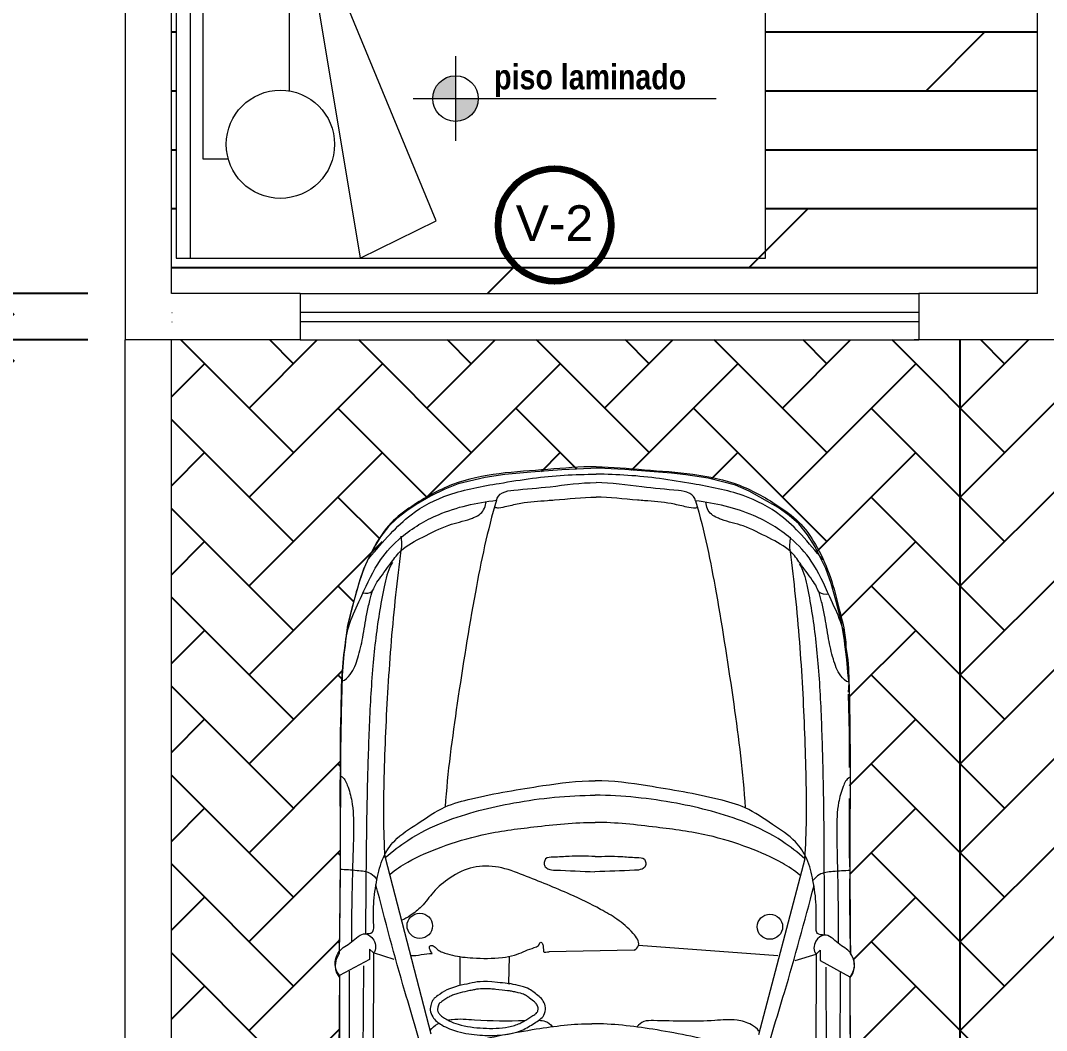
# Model space of a CAD drawing. Header units: millimetres. Extents: x 2204.1 to 2242.3, y 1175.1 to 1221.8.
# Drawn here: x 2210.507 to 2213.824, y 1192.257 to 1195.521 of the extents above; entities that cross this region are included whole.
import ezdxf
from ezdxf.enums import TextEntityAlignment as Align

# ---------------------------------------------------------------- set-up
doc = ezdxf.new("R2010")
doc.units = ezdxf.units.MM
doc.linetypes.add('HIDDEN2', pattern=[0.1875, 0.125, -0.0625])
for name, color, linetype, lineweight in [('01', 1, 'Continuous', 5), ('mobiliario', 2, 'Continuous', 18), ('MURO ALTO', 6, 'Continuous', 18), ('MURO BAJO', 3, 'Continuous', 18), ('TEXTO', 4, 'Continuous', 5), ('VIDRIOS', 124, 'Continuous', 18)]:
    doc.layers.add(name, color=color, linetype=linetype, lineweight=lineweight)
doc.layers.add('muros', color=1, linetype='Continuous')
doc.layers.add('Textura LINEAS', color=253, linetype='HIDDEN2')
doc.styles.add('ROMAND', font='arial.ttf')
doc.styles.get("Standard").update_dxf_attribs({"font": 'arial.ttf'})
doc.styles.add('technicbold', font='techb___.ttf', dxfattribs={"height": 0.17})
doc.dimstyles.new('ARVIM', dxfattribs={"dimscale": 0.12, "dimtxt": 1, "dimasz": 1.25, "dimexe": 0.8, "dimexo": 1, "dimtad": 2, "dimtih": 1, "dimtoh": 1, "dimzin": 4, "dimdsep": 46, "dimtxsty": 'ROMAND', "dimblk": 'ARCHTICK', "dimcen": 0, "dimdle": 1, "dimclrd": 1, "dimclre": 1, "dimclrt": 251, "dimadec": 0, "dimazin": 0, "dimtfac": 1, "dimtix": 1, "dimtmove": 0, "dimatfit": 3, "dimldrblk": 'ARCHTICK', "dimfxl": 1, "dimarcsym": 0})

# ---------------------------------------------------------------- blocks, each defined once
blk = doc.blocks.new('audi a4 p')
at = {"color": 0}
for p, q in [((-0.8495, 0.8592), (1.2533, 0.8665)), ((-0.9039, 0.7586), (-0.8495, 0.8592)), ((-0.864, 0.8261), (0.4209, 0.8224)), ((-0.8821, 0.7783), (0.1313, 0.7819)), ((-0.9255, 0.7452), (-0.9387, 0.7586)), ((-0.9387, 0.7586), (-0.9039, 0.7586)), ((-0.9255, 0.7452), (-0.0605, 0.7452)), ((-0.9039, 0.6747), (-0.9255, 0.7452)), ((-1.2465, 0.7063), (-0.654, 0.5515)), ((-0.9198, 0.6157), (-0.9534, 0.1468)), ((-0.9377, 0.1331), (-0.931, -0.1537)), ((-0.8237, -0.2885), (-0.9145, -0.2865)), ((-0.8177, -0.4527), (-0.9145, -0.4527)), ((-1.2465, -0.7063), (-0.654, -0.5515)), ((-0.9039, -0.6747), (-0.9255, -0.7452)), ((-0.9255, -0.7452), (-0.9387, -0.7586)), ((-0.9387, -0.7586), (-0.9039, -0.7586)), ((-0.9255, -0.7452), (-0.0605, -0.7452)), ((-0.9039, -0.7586), (-0.8495, -0.8592)), ((-0.8821, -0.7783), (0.1313, -0.7819)), ((-0.864, -0.8261), (0.4209, -0.8224)), ((-0.8495, -0.8592), (1.2533, -0.8665))]:
    blk.add_line(p, q, dxfattribs=at)
for centre in [(-1.0174, 0.5892), (-1.0174, -0.5892)]:
    blk.add_ellipse(centre, major_axis=(0, 0.0429), ratio=0.983266, start_param=4.712389, end_param=10.995574, dxfattribs=at)
for points, knots in [([(-0.8495, 0.8592), (-0.8561, 0.8642), (-0.8806, 0.8796), (-0.9352, 0.8679), (-0.9583, 0.8181), (-1.0022, 0.779), (-0.9697, 0.7369), (-0.936, 0.7349), (-0.9255, 0.7452)], [0, 0, 0, 0, 0.024864, 0.0846267, 0.1362471, 0.1900683, 0.2245199, 0.2681841, 0.2681841, 0.2681841, 0.2681841]), ([(-2.5638, 0), (-2.5638, 0.0544), (-2.5483, 0.2153), (-2.5383, 0.4364), (-2.4431, 0.603), (-2.3747, 0.6956), (-2.2904, 0.7497), (-2.1939, 0.7929), (-2.0808, 0.8214), (-2.0025, 0.8415), (-1.9593, 0.8424)], [0, 0, 0, 0, 0.16039, 0.479033, 0.632967, 0.722015, 0.817474, 0.927562, 1.03733, 1.167094, 1.167094, 1.167094, 1.167094]), ([(-1.9593, 0.8424), (-2.0183, 0.8411), (-2.1153, 0.7912), (-2.2431, 0.7372), (-2.3384, 0.6479), (-2.4166, 0.5172), (-2.4421, 0.4019), (-2.4502, 0.3353)], [0, 0, 0, 0, 0.1772572, 0.3124951, 0.4151678, 0.5597243, 0.7575412, 0.7575412, 0.7575412, 0.7575412]), ([(-1.8411, 0.8532), (-1.843, 0.8416), (-1.8694, 0.8165), (-1.9208, 0.7984), (-1.9903, 0.782), (-2.0554, 0.7736), (-2.1086, 0.7613), (-2.1351, 0.7539), (-2.1469, 0.7508)], [0, 0, 0, 0, 0.034703, 0.0959761, 0.1659336, 0.2471559, 0.2929944, 0.3295918, 0.3295918, 0.3295918, 0.3295918]), ([(-1.9593, 0.8424), (-1.9217, 0.85), (-1.7753, 0.8558), (-1.5245, 0.8588), (-1.2194, 0.8565), (-1.0219, 0.8597), (-0.9301, 0.8603)], [0, 0, 0, 0, 0.114897, 0.437061, 0.754269, 1.029686, 1.029686, 1.029686, 1.029686]), ([(-1.5202, 0.8558), (-1.5153, 0.8445), (-1.4829, 0.8308), (-1.4252, 0.8142), (-1.3261, 0.8122), (-1.1692, 0.818), (-1.0421, 0.8191), (-0.9624, 0.8193)], [0, 0, 0, 0, 0.0364992, 0.0923739, 0.1867837, 0.3273982, 0.5667068, 0.5667068, 0.5667068, 0.5667068]), ([(-1.207, 0.8588), (-1.2068, 0.8394), (-1.2038, 0.8054), (-1.1999, 0.7571), (-1.1805, 0.7402), (-1.1729, 0.7338)], [0, 0, 0, 0, 1.462159, 2.651105, 3.386321, 3.386321, 3.386321, 3.386321]), ([(-2.2532, 0.7639), (-2.2814, 0.7403), (-2.3337, 0.6965), (-2.4151, 0.6129), (-2.479, 0.4879), (-2.5039, 0.3456), (-2.5313, 0.181), (-2.5387, 0.0715), (-2.5387, 0)], [0, 0, 0, 0, 0.1095129, 0.2035347, 0.3452507, 0.5161382, 0.6275464, 0.8383798, 0.8383798, 0.8383798, 0.8383798]), ([(-2.1371, 0.7834), (-2.1353, 0.7732), (-2.1369, 0.7516), (-2.164, 0.7432), (-2.1957, 0.7205), (-2.2358, 0.6912), (-2.2923, 0.6505), (-2.3268, 0.5785), (-2.3677, 0.5033), (-2.38, 0.4415), (-2.3938, 0.4062), (-2.4066, 0.3808), (-2.4305, 0.371), (-2.4453, 0.3695)], [0, 0, 0, 0, 0.0304541, 0.0502818, 0.0786089, 0.1479133, 0.1986294, 0.2831705, 0.3780326, 0.4523267, 0.4667809, 0.4902599, 0.5347198, 0.5347198, 0.5347198, 0.5347198]), ([(-2.2402, 0.6841), (-2.2191, 0.6985), (-2.1635, 0.7117), (-2.0478, 0.7335), (-1.8836, 0.7524), (-1.6785, 0.7623), (-1.447, 0.7688), (-1.2177, 0.7709), (-1.0592, 0.7714), (-0.9899, 0.7723)], [0, 0, 0, 0, 0.076148, 0.165903, 0.355672, 0.569871, 0.782325, 1.050047, 1.257936, 1.257936, 1.257936, 1.257936]), ([(-0.9899, 0.7723), (-0.991, 0.7646), (-0.9898, 0.7486), (-1.004, 0.7453), (-1.0087, 0.7444)], [0, 0, 0, 0, 0.02274132, 0.03717479, 0.03717479, 0.03717479, 0.03717479]), ([(-1.0087, 0.7444), (-1.0361, 0.7444), (-1.0913, 0.7471), (-1.1711, 0.7354), (-1.2454, 0.7176), (-1.3144, 0.6721), (-1.3625, 0.5933), (-1.421, 0.5123), (-1.459, 0.367), (-1.4878, 0.1989), (-1.5074, 0.059), (-1.5074, 0)], [0, 0, 0, 0, 0.082256, 0.165174, 0.241383, 0.30939, 0.405348, 0.511507, 0.603349, 0.843635, 1.017671, 1.017671, 1.017671, 1.017671]), ([(0.9721, 0.6897), (0.9562, 0.6775), (0.9206, 0.6527), (0.8443, 0.6376), (0.7596, 0.5997), (0.644, 0.5716), (0.5088, 0.5488), (0.3031, 0.5312), (0.0626, 0.5395), (-0.1671, 0.5374), (-0.3629, 0.5435), (-0.5625, 0.5648), (-0.8317, 0.6525), (-1.0359, 0.7056), (-1.1563, 0.7374)], [0, 0, 0, 0, 0.05975, 0.126928, 0.230034, 0.336675, 0.482225, 0.641324, 0.954906, 1.203173, 1.330375, 1.542773, 1.802261, 2.175545, 2.175545, 2.175545, 2.175545]), ([(-1.2465, 0.7063), (-1.336, 0.7127), (-1.5279, 0.7115), (-1.8226, 0.6992), (-2.0778, 0.68), (-2.2306, 0.6609), (-2.2806, 0.6551)], [0, 0, 0, 0, 0.269375, 0.574535, 0.885339, 1.036319, 1.036319, 1.036319, 1.036319]), ([(-1.2465, 0.7063), (-1.2672, 0.6821), (-1.3159, 0.621), (-1.3863, 0.4771), (-1.4396, 0.264), (-1.4583, 0.0915), (-1.4583, 0)], [0, 0, 0, 0, 0.0947759, 0.2311242, 0.4700259, 0.7400315, 0.7400315, 0.7400315, 0.7400315]), ([(-1.1911, 0.6897), (-1.2066, 0.6716), (-1.2422, 0.6167), (-1.2869, 0.5123), (-1.3311, 0.3708), (-1.3527, 0.196), (-1.367, 0.0691), (-1.367, 0)], [0, 0, 0, 0, 0.0708922, 0.1925846, 0.3348457, 0.5072814, 0.7109928, 0.7109928, 0.7109928, 0.7109928]), ([(-0.6654, 0.5528), (-0.6749, 0.5472), (-0.6928, 0.5238), (-0.7075, 0.4718), (-0.6961, 0.3601), (-0.6996, 0.2589), (-0.7009, 0.1651), (-0.687, 0.1489), (-0.6793, 0.1423)], [0, 0, 0, 0, 0.842998, 2.122875, 3.997599, 9.174838, 10.012722, 10.751336, 10.751336, 10.751336, 10.751336]), ([(-0.5943, 0.5339), (-0.6034, 0.4964), (-0.6368, 0.3857), (-0.6729, 0.205), (-0.6896, 0.0597), (-0.6896, -0.0089)], [0, 0, 0, 0, 0.1139079, 0.3411539, 0.543502, 0.543502, 0.543502, 0.543502]), ([(-2.4502, 0.3353), (-2.3486, 0.3652), (-2.1206, 0.4115), (-1.7759, 0.4653), (-1.5343, 0.4973), (-1.4175, 0.5052)], [0, 0, 0, 0, 0.317374, 0.69576, 1.04714, 1.04714, 1.04714, 1.04714]), ([(-2.4502, 0.3353), (-2.4606, 0.3336), (-2.4803, 0.3142), (-2.4874, 0.2488), (-2.4956, 0.144), (-2.5105, 0.0517), (-2.5105, 0)], [0, 0, 0, 0, 0.0314754, 0.0702057, 0.1915753, 0.3439346, 0.3439346, 0.3439346, 0.3439346]), ([(-2.4283, 0.3397), (-2.4247, 0.3384), (-2.4254, 0.32), (-2.4313, 0.295), (-2.4451, 0.2385), (-2.4483, 0.1855), (-2.4548, 0.1012), (-2.4615, 0.0467), (-2.4615, 0)], [0, 0, 0, 0, 0.0114788, 0.0403472, 0.0875838, 0.1755608, 0.1991501, 0.3369659, 0.3369659, 0.3369659, 0.3369659]), ([(-1.2526, 0), (-1.2526, 0.0291), (-1.2546, 0.0775), (-1.2488, 0.1288), (-1.2497, 0.166), (-1.2318, 0.1715), (-1.2182, 0.1708), (-1.207, 0.1551), (-1.2046, 0.0968), (-1.2023, 0.0443), (-1.2009, 0)], [0, 0, 0, 0, 0.0857277, 0.1381048, 0.1641986, 0.1769751, 0.1890325, 0.2028129, 0.2286049, 0.3592554, 0.3592554, 0.3592554, 0.3592554]), ([(-0.9377, 0.1331), (-0.9403, 0.1396), (-0.9607, 0.1561), (-1.0047, 0.1216), (-1.0408, 0.0785), (-1.0836, 0.0049), (-1.1333, -0.0991), (-1.1784, -0.2149), (-1.2202, -0.3221), (-1.2208, -0.4117), (-1.1835, -0.4865), (-1.1356, -0.5435), (-1.0838, -0.5787), (-1.0541, -0.616), (-1.039, -0.6407), (-1.0359, -0.6513)], [0, 0, 0, 0, 0.527288, 1.647451, 3.487558, 5.099073, 7.968657, 12.238313, 14.475187, 16.613757, 18.744202, 20.639343, 22.223389, 23.452731, 24.286529, 24.286529, 24.286529, 24.286529]), ([(-2.5638, 0), (-2.5638, -0.0544), (-2.5483, -0.2153), (-2.5383, -0.4364), (-2.4431, -0.603), (-2.3747, -0.6956), (-2.2904, -0.7497), (-2.1939, -0.7929), (-2.0808, -0.8214), (-2.0025, -0.8415), (-1.9593, -0.8424)], [0, 0, 0, 0, 0.16039, 0.479033, 0.632967, 0.722015, 0.817474, 0.927562, 1.03733, 1.167094, 1.167094, 1.167094, 1.167094]), ([(-2.2532, -0.7639), (-2.2814, -0.7403), (-2.3337, -0.6965), (-2.4151, -0.6129), (-2.479, -0.4879), (-2.5039, -0.3456), (-2.5313, -0.181), (-2.5387, -0.0715), (-2.5387, 0)], [0, 0, 0, 0, 0.1095129, 0.2035347, 0.3452507, 0.5161382, 0.6275464, 0.8383798, 0.8383798, 0.8383798, 0.8383798]), ([(-2.4502, -0.3353), (-2.4606, -0.3336), (-2.4803, -0.3142), (-2.4874, -0.2488), (-2.4956, -0.144), (-2.5105, -0.0517), (-2.5105, 0)], [0, 0, 0, 0, 0.0314754, 0.0702057, 0.1915753, 0.3439346, 0.3439346, 0.3439346, 0.3439346]), ([(-2.4283, -0.3397), (-2.4247, -0.3384), (-2.4254, -0.32), (-2.4313, -0.295), (-2.4451, -0.2385), (-2.4483, -0.1855), (-2.4548, -0.1012), (-2.4615, -0.0467), (-2.4615, 0)], [0, 0, 0, 0, 0.0114788, 0.0403472, 0.0875838, 0.1755608, 0.1991501, 0.3369659, 0.3369659, 0.3369659, 0.3369659]), ([(-1.0087, -0.7444), (-1.0361, -0.7444), (-1.0913, -0.7471), (-1.1711, -0.7354), (-1.2454, -0.7176), (-1.3144, -0.6721), (-1.3625, -0.5933), (-1.421, -0.5123), (-1.459, -0.367), (-1.4878, -0.1989), (-1.5074, -0.059), (-1.5074, 0)], [0, 0, 0, 0, 0.082256, 0.165174, 0.241383, 0.30939, 0.405348, 0.511507, 0.603349, 0.843635, 1.017671, 1.017671, 1.017671, 1.017671]), ([(-1.2465, -0.7063), (-1.2672, -0.6821), (-1.3159, -0.621), (-1.3863, -0.4771), (-1.4396, -0.264), (-1.4583, -0.0915), (-1.4583, 0)], [0, 0, 0, 0, 0.0947759, 0.2311242, 0.4700259, 0.7400315, 0.7400315, 0.7400315, 0.7400315]), ([(-1.1911, -0.6897), (-1.2066, -0.6716), (-1.2422, -0.6167), (-1.2869, -0.5123), (-1.3311, -0.3708), (-1.3527, -0.196), (-1.367, -0.0691), (-1.367, 0)], [0, 0, 0, 0, 0.0708922, 0.1925846, 0.3348457, 0.5072814, 0.7109928, 0.7109928, 0.7109928, 0.7109928]), ([(-1.2526, 0), (-1.2526, -0.0291), (-1.2546, -0.0775), (-1.2488, -0.1288), (-1.2497, -0.166), (-1.2318, -0.1715), (-1.2182, -0.1708), (-1.207, -0.1551), (-1.2046, -0.0968), (-1.2023, -0.0443), (-1.2009, 0)], [0, 0, 0, 0, 0.0857277, 0.1381048, 0.1641986, 0.1769751, 0.1890325, 0.2028129, 0.2286049, 0.3592554, 0.3592554, 0.3592554, 0.3592554]), ([(-0.5943, -0.5339), (-0.6034, -0.4964), (-0.637, -0.3858), (-0.6709, -0.2107), (-0.6896, -0.0716), (-0.6896, -0.0089)], [0, 0, 0, 0, 0.1139079, 0.3411539, 0.5260188, 0.5260188, 0.5260188, 0.5260188]), ([(-0.9246, -0.5473), (-0.9285, -0.5498), (-0.9348, -0.555), (-0.9508, -0.5585), (-0.9518, -0.5492), (-0.9506, -0.543), (-0.9448, -0.5358), (-0.9348, -0.5277), (-0.9259, -0.5073), (-0.9148, -0.4685), (-0.9075, -0.4005), (-0.9077, -0.3303), (-0.9192, -0.2625), (-0.9408, -0.2221), (-0.9488, -0.1891), (-0.9654, -0.1821), (-0.9599, -0.1768), (-0.9536, -0.1736), (-0.945, -0.1745), (-0.9379, -0.1721), (-0.9257, -0.1747), (-0.9309, -0.16), (-0.931, -0.1537)], [0, 0, 0, 0, 0.0138597, 0.0278304, 0.0329137, 0.0379971, 0.0465756, 0.0592704, 0.0762214, 0.1105991, 0.1789801, 0.2766959, 0.3173629, 0.3800771, 0.4110544, 0.4160421, 0.4210284, 0.4277212, 0.4387433, 0.4448131, 0.4508005, 0.4694463, 0.4694463, 0.4694463, 0.4694463]), ([(-0.8237, -0.2885), (-0.8261, -0.3017), (-0.8143, -0.2291), (-0.7974, -0.2089), (-0.7717, -0.1732), (-0.7424, -0.1637), (-0.7108, -0.1695), (-0.6898, -0.2049), (-0.6593, -0.2508), (-0.6482, -0.3162), (-0.6487, -0.3891), (-0.6581, -0.4558), (-0.6789, -0.5106), (-0.7046, -0.5443), (-0.7325, -0.5553), (-0.753, -0.5507), (-0.7716, -0.5441), (-0.7859, -0.5231), (-0.8109, -0.4874), (-0.8259, -0.4076), (-0.8351, -0.3761), (-0.8214, -0.2758), (-0.8237, -0.2885)], [0, 0, 0, 0, 0.03969, 0.089634, 0.13125, 0.1542862, 0.1797268, 0.2207266, 0.2680991, 0.3447665, 0.4095645, 0.4843001, 0.541515, 0.5817687, 0.6060665, 0.6262474, 0.6436722, 0.6634686, 0.6988791, 0.7758465, 0.8696394, 0.907731, 0.907731, 0.907731, 0.907731]), ([(-0.7004, -0.1877), (-0.7003, -0.1799), (-0.6986, -0.1624), (-0.687, -0.1489), (-0.6793, -0.1423)], [9.436432, 9.436432, 9.436432, 9.436432, 10.012722, 10.751336, 10.751336, 10.751336, 10.751336]), ([(-0.799, -0.2864), (-0.7983, -0.2826), (-0.7974, -0.2779), (-0.7953, -0.2677), (-0.7941, -0.262), (-0.7905, -0.2468), (-0.7882, -0.2404), (-0.7841, -0.2313), (-0.7823, -0.2285), (-0.7781, -0.2228), (-0.7767, -0.2209), (-0.7708, -0.2131), (-0.7664, -0.2072), (-0.7596, -0.1996), (-0.7571, -0.1972), (-0.7527, -0.1939), (-0.751, -0.1929), (-0.747, -0.1912), (-0.745, -0.1907), (-0.7394, -0.1899), (-0.7355, -0.1902), (-0.7313, -0.1914), (-0.7303, -0.1919), (-0.7278, -0.1932), (-0.726, -0.1947), (-0.7215, -0.1997), (-0.7189, -0.2033), (-0.7135, -0.2117), (-0.7104, -0.2168), (-0.7045, -0.2261), (-0.7017, -0.2305), (-0.6956, -0.2408), (-0.6924, -0.2465), (-0.6871, -0.2577), (-0.6849, -0.2635), (-0.6811, -0.276), (-0.6795, -0.2826), (-0.6756, -0.3028), (-0.6741, -0.3173), (-0.6727, -0.346), (-0.6727, -0.3603), (-0.6749, -0.4034), (-0.6787, -0.4322), (-0.6895, -0.4694), (-0.6933, -0.4796), (-0.7004, -0.4946), (-0.7033, -0.5), (-0.7094, -0.5098), (-0.7126, -0.5142), (-0.7189, -0.5208), (-0.7218, -0.5232), (-0.7281, -0.5269), (-0.7313, -0.5281), (-0.735, -0.5287), (-0.736, -0.5288), (-0.7392, -0.5285), (-0.7413, -0.5281), (-0.746, -0.5269), (-0.7489, -0.5261), (-0.753, -0.5247), (-0.7544, -0.524), (-0.7556, -0.5233), (-0.7557, -0.5232), (-0.7566, -0.5224), (-0.7572, -0.5218), (-0.7591, -0.5194), (-0.7607, -0.5172), (-0.7642, -0.5121), (-0.7659, -0.5097), (-0.769, -0.5052), (-0.7704, -0.503), (-0.7747, -0.4965), (-0.7772, -0.4924), (-0.7815, -0.4841), (-0.7834, -0.4798), (-0.787, -0.4704), (-0.7886, -0.4653), (-0.7931, -0.4499), (-0.7955, -0.4391), (-0.799, -0.4229), (-0.8002, -0.417), (-0.8025, -0.4065), (-0.8034, -0.402), (-0.8057, -0.389), (-0.8066, -0.3808), (-0.8063, -0.3627), (-0.8061, -0.3569), (-0.8052, -0.3449), (-0.8047, -0.3391), (-0.8028, -0.3195), (-0.8007, -0.3028), (-0.7994, -0.2919), (-0.7993, -0.2904), (-0.7991, -0.2884), (-0.7991, -0.2879), (-0.799, -0.2869), (-0.799, -0.2867), (-0.799, -0.2864)], [0.497033, 0.497033, 0.497033, 0.497033, 0.723444, 0.723444, 0.974636, 0.974636, 1.50964, 1.50964, 2.044645, 2.044645, 2.271061, 2.271061, 2.862376, 2.862376, 3.217654, 3.217654, 3.537253, 3.537253, 3.856852, 3.856852, 4.368613, 4.368613, 4.584627, 4.584627, 4.99269, 4.99269, 5.400753, 5.400753, 5.808816, 5.808816, 6.216879, 6.216879, 6.778716, 6.778716, 7.350371, 7.350371, 7.922025, 7.922025, 9.065335, 9.065335, 10.208644, 10.208644, 12.495263, 12.495263, 13.409896, 13.409896, 13.929088, 13.929088, 14.44828, 14.44828, 14.909885, 14.909885, 15.371489, 15.371489, 15.62524, 15.62524, 15.87899, 15.87899, 16.120875, 16.120875, 16.36276, 16.36276, 16.51635, 16.51635, 16.669941, 16.669941, 16.921521, 16.921521, 17.136676, 17.136676, 17.351831, 17.351831, 17.782142, 17.782142, 18.204974, 18.204974, 18.627807, 18.627807, 19.473473, 19.473473, 19.978923, 19.978923, 20.484372, 20.484372, 21.475119, 21.475119, 21.859144, 21.859144, 22.162884, 22.162884, 22.770362, 22.770362, 22.900493, 22.900493, 22.951221, 22.951221, 22.964298, 22.964298, 22.964298, 22.964298]), ([(-0.7002, -0.494), (-0.7013, -0.4892), (-0.7063, -0.4597), (-0.6973, -0.3718), (-0.6986, -0.292), (-0.6997, -0.2339)], [1.749253, 1.749253, 1.749253, 1.749253, 2.122875, 3.997599, 8.307432, 8.307432, 8.307432, 8.307432]), ([(-1.9593, -0.8424), (-2.0183, -0.8411), (-2.1153, -0.7912), (-2.2431, -0.7372), (-2.3384, -0.6479), (-2.4166, -0.5172), (-2.4421, -0.4019), (-2.4502, -0.3353)], [0, 0, 0, 0, 0.1772572, 0.3124951, 0.4151678, 0.5597243, 0.7575412, 0.7575412, 0.7575412, 0.7575412]), ([(-2.4502, -0.3353), (-2.3486, -0.3652), (-2.1206, -0.4115), (-1.7759, -0.4653), (-1.5343, -0.4973), (-1.4175, -0.5052)], [0, 0, 0, 0, 0.317374, 0.69576, 1.04714, 1.04714, 1.04714, 1.04714]), ([(-2.1371, -0.7834), (-2.1353, -0.7732), (-2.1369, -0.7516), (-2.164, -0.7432), (-2.1957, -0.7205), (-2.2358, -0.6912), (-2.2923, -0.6505), (-2.3268, -0.5785), (-2.3677, -0.5033), (-2.38, -0.4415), (-2.3938, -0.4062), (-2.4066, -0.3808), (-2.4305, -0.371), (-2.4453, -0.3695)], [0, 0, 0, 0, 0.0304541, 0.0502818, 0.0786089, 0.1479133, 0.1986294, 0.2831705, 0.3780326, 0.4523267, 0.4667809, 0.4902599, 0.5347198, 0.5347198, 0.5347198, 0.5347198]), ([(0.9721, -0.6897), (0.9562, -0.6775), (0.9206, -0.6527), (0.8443, -0.6376), (0.7596, -0.5997), (0.644, -0.5716), (0.5088, -0.5488), (0.3031, -0.5312), (0.0626, -0.5395), (-0.1671, -0.5374), (-0.3629, -0.5435), (-0.5625, -0.5648), (-0.8317, -0.6525), (-1.0359, -0.7056), (-1.1563, -0.7374)], [0, 0, 0, 0, 0.05975, 0.126928, 0.230034, 0.336675, 0.482225, 0.641324, 0.954906, 1.203173, 1.330375, 1.542773, 1.802261, 2.175545, 2.175545, 2.175545, 2.175545]), ([(-0.6654, -0.5528), (-0.6749, -0.5472), (-0.683, -0.5366), (-0.6891, -0.5251), (-0.6898, -0.5237)], [0, 0, 0, 0, 0.8429982, 0.9626806, 0.9626806, 0.9626806, 0.9626806]), ([(-1.2465, -0.7063), (-1.336, -0.7127), (-1.5279, -0.7115), (-1.8226, -0.6992), (-2.0778, -0.68), (-2.2306, -0.6609), (-2.2806, -0.6551)], [0, 0, 0, 0, 0.269375, 0.574535, 0.885339, 1.036319, 1.036319, 1.036319, 1.036319]), ([(-2.2402, -0.6841), (-2.2191, -0.6985), (-2.1635, -0.7117), (-2.0478, -0.7335), (-1.8836, -0.7524), (-1.6785, -0.7623), (-1.447, -0.7688), (-1.2177, -0.7709), (-1.0592, -0.7714), (-0.9899, -0.7723)], [0, 0, 0, 0, 0.076148, 0.165903, 0.355672, 0.569871, 0.782325, 1.050047, 1.257936, 1.257936, 1.257936, 1.257936]), ([(-1.8411, -0.8532), (-1.843, -0.8416), (-1.8694, -0.8165), (-1.9208, -0.7984), (-1.9903, -0.782), (-2.0554, -0.7736), (-2.1086, -0.7613), (-2.1351, -0.7539), (-2.1469, -0.7508)], [0, 0, 0, 0, 0.034703, 0.0959761, 0.1659336, 0.2471559, 0.2929944, 0.3295918, 0.3295918, 0.3295918, 0.3295918]), ([(-1.207, -0.8588), (-1.2068, -0.8394), (-1.2038, -0.8054), (-1.1999, -0.7571), (-1.1805, -0.7402), (-1.1729, -0.7338)], [0, 0, 0, 0, 1.462159, 2.651105, 3.386321, 3.386321, 3.386321, 3.386321]), ([(-0.9899, -0.7723), (-0.991, -0.7646), (-0.9898, -0.7486), (-1.004, -0.7453), (-1.0087, -0.7444)], [0, 0, 0, 0, 0.02274132, 0.03717479, 0.03717479, 0.03717479, 0.03717479]), ([(-0.8495, -0.8592), (-0.8561, -0.8642), (-0.8806, -0.8796), (-0.9352, -0.8679), (-0.9583, -0.8181), (-1.0022, -0.779), (-0.9697, -0.7369), (-0.936, -0.7349), (-0.9255, -0.7452)], [0, 0, 0, 0, 0.024864, 0.0846267, 0.1362471, 0.1900683, 0.2245199, 0.2681841, 0.2681841, 0.2681841, 0.2681841]), ([(-1.5202, -0.8558), (-1.5153, -0.8445), (-1.4829, -0.8308), (-1.4252, -0.8142), (-1.3261, -0.8122), (-1.1692, -0.818), (-1.0421, -0.8191), (-0.9624, -0.8193)], [0, 0, 0, 0, 0.0364992, 0.0923739, 0.1867837, 0.3273982, 0.5667068, 0.5667068, 0.5667068, 0.5667068]), ([(-1.9593, -0.8424), (-1.9217, -0.85), (-1.7753, -0.8558), (-1.5245, -0.8588), (-1.2194, -0.8565), (-1.0219, -0.8597), (-0.9301, -0.8603)], [0, 0, 0, 0, 0.114897, 0.437061, 0.754269, 1.029686, 1.029686, 1.029686, 1.029686])]:
    blk.add_open_spline(points, degree=3, knots=knots, dxfattribs=at)
for points in [[(-2.2806, 0.6551), (-2.296, 0.6512), (-2.3125, 0.6541), (-2.3284, 0.6551)], [(-0.9176, -0.6203), (-0.9161, -0.5959), (-0.9239, -0.5717), (-0.9246, -0.5473)], [(-2.2806, -0.6551), (-2.296, -0.6512), (-2.3125, -0.6541), (-2.3284, -0.6551)]]:
    blk.add_open_spline(points, degree=3, dxfattribs=at)
blk = doc.blocks.new('rfg')
at = {"layer": 'mobiliario'}
for p, q in [((530.5311, -128.721), (530.5311, -126.816)), ((531.7311, -126.816), (530.5311, -126.816)), ((531.7311, -128.676), (531.7311, -126.816)), ((530.5311, -128.676), (531.7311, -128.676)), ((530.5311, -128.676), (530.5311, -128.721)), ((531.7311, -128.721), (531.7311, -128.676)), ((530.5311, -128.721), (531.7311, -128.721))]:
    blk.add_line(p, q, dxfattribs=at)
for points in [[(530.5332, -128.326), (531.7311, -128.126), (531.6107, -127.8805), (530.5332, -128.326)], [(531.412, -128.5524), (531.412, -128.634), (530.8166, -128.634), (530.8166, -128.3556), (531.1908, -128.3556)]]:
    blk.add_lwpolyline(points, dxfattribs=at)
blk.add_circle((531.3634, -128.3843), 0.175, dxfattribs=at)
blk = doc.blocks.new('_ARCHTICK')
at = {"color": 0, "linetype": 'ByBlock', "const_width": 0.15}
blk.add_lwpolyline([(-0.5, -0.5), (0.5, 0.5)], dxfattribs=at)
blk = doc.blocks.new('*D51')
at = {"layer": 'DEFPOINTS', "color": 0, "transparency": 16777216}
for p in [(2217.9561, 1194.6385), (2209.2676, 1194.4885), (2217.9561, 1194.4885)]:
    blk.add_point(p, dxfattribs=at)
at = {"layer": 'muros', "color": 1, "lineweight": -2, "transparency": 16777216}
for p, q in [((2209.2676, 1194.6385), (2209.2676, 1194.7885)), ((2209.2796, 1194.6385), (2209.1716, 1194.6385)), ((2209.2676, 1194.6385), (2209.2676, 1194.4885)), ((2209.2796, 1194.4885), (2209.1716, 1194.4885)), ((2209.2676, 1194.4885), (2209.2676, 1194.3385))]:
    blk.add_line(p, q, dxfattribs=at)
at = {"layer": 'muros', "color": 1, "lineweight": -2, "transparency": 16777216, "xscale": 0.15, "yscale": 0.15, "zscale": 0.15}
for p, rotation in [((2209.2676, 1194.6385), 270), ((2209.2676, 1194.4885), 90)]:
    blk.add_blockref('_ARCHTICK', p, dxfattribs=dict(at, rotation=rotation))
at = {"layer": 'muros', "color": 251, "lineweight": 200, "transparency": 16777216, "insert": (2209.087, 1194.5635), "char_height": 0.12, "attachment_point": 5, "style": 'ROMAND'}
blk.add_mtext('.15', dxfattribs=at)
blk = doc.blocks.new('Nivel')
at = {"layer": '01', "ltscale": 0.8}
h = blk.add_hatch(color=256, dxfattribs=at)
h.paths.add_polyline_path([(0, 0), (0, 0.1401, 0.414214), (-0.1401, 0)])
h.paths.add_polyline_path([(0, 0), (0, -0.1401, 0.414214), (0.1401, 0)])
for p, q in [((0, 0.2605), (0, -0.2601)), ((-0.2601, 0.0002), (1.6064, 0.0002)), ((0, 0), (0, 0)), ((0, 0), (0, 0))]:
    blk.add_line(p, q, dxfattribs=at)
blk.add_circle((0, 0), 0.1401, dxfattribs=at)
blk = doc.blocks.new('*D171')
at = {"layer": 'DEFPOINTS', "color": 0, "transparency": 16777216}
for p in [(2210.7253, 1199.0914), (2210.4063, 1194.6385), (2210.7253, 1194.6385)]:
    blk.add_point(p, dxfattribs=at)
at = {"layer": 'muros', "color": 1, "lineweight": -2, "transparency": 16777216}
for p, q in [((2210.4063, 1199.2114), (2210.4063, 1194.5185)), ((2210.6053, 1199.0914), (2210.3103, 1199.0914)), ((2210.6053, 1194.6385), (2210.3103, 1194.6385))]:
    blk.add_line(p, q, dxfattribs=at)
at = {"layer": 'muros', "color": 1, "lineweight": -2, "transparency": 16777216, "xscale": 0.15, "yscale": 0.15, "zscale": 0.15}
for p, rotation in [((2210.4063, 1199.0914), 90), ((2210.4063, 1194.6385), 270)]:
    blk.add_blockref('_ARCHTICK', p, dxfattribs=dict(at, rotation=rotation))
at = {"layer": 'muros', "color": 251, "lineweight": 200, "transparency": 16777216, "insert": (2210.1726, 1196.865), "char_height": 0.12, "attachment_point": 5, "style": 'ROMAND'}
blk.add_mtext('4.45', dxfattribs=at)
blk = doc.blocks.new('*D172')
at = {"layer": 'DEFPOINTS', "color": 0, "transparency": 16777216}
for p in [(2210.8453, 1194.6385), (2210.4063, 1194.4885), (2210.8453, 1194.4885)]:
    blk.add_point(p, dxfattribs=at)
at = {"layer": 'muros', "color": 1, "lineweight": -2, "transparency": 16777216}
for p, q in [((2210.4063, 1194.6385), (2210.4063, 1194.7885)), ((2210.7253, 1194.6385), (2210.3103, 1194.6385)), ((2210.4063, 1194.6385), (2210.4063, 1194.4885)), ((2210.7253, 1194.4885), (2210.3103, 1194.4885)), ((2210.4063, 1194.4885), (2210.4063, 1194.3385))]:
    blk.add_line(p, q, dxfattribs=at)
at = {"layer": 'muros', "color": 1, "lineweight": -2, "transparency": 16777216, "xscale": 0.15, "yscale": 0.15, "zscale": 0.15}
for p, rotation in [((2210.4063, 1194.6385), 270), ((2210.4063, 1194.4885), 90)]:
    blk.add_blockref('_ARCHTICK', p, dxfattribs=dict(at, rotation=rotation))
at = {"layer": 'muros', "color": 251, "lineweight": 200, "transparency": 16777216, "insert": (2210.2258, 1194.5635), "char_height": 0.12, "attachment_point": 5, "style": 'ROMAND'}
blk.add_mtext('.15', dxfattribs=at)
blk = doc.blocks.new('*D376')
at = {"layer": 'DEFPOINTS', "color": 0, "transparency": 16777216}
for p in [(2210.8453, 1194.4885), (2210.4063, 1189.4885), (2210.8453, 1189.4885)]:
    blk.add_point(p, dxfattribs=at)
at = {"layer": 'muros', "color": 1, "lineweight": -2, "transparency": 16777216}
for p, q in [((2210.4063, 1194.6085), (2210.4063, 1189.3685)), ((2210.7253, 1194.4885), (2210.3103, 1194.4885)), ((2210.7253, 1189.4885), (2210.3103, 1189.4885))]:
    blk.add_line(p, q, dxfattribs=at)
at = {"layer": 'muros', "color": 1, "lineweight": -2, "transparency": 16777216, "xscale": 0.15, "yscale": 0.15, "zscale": 0.15}
for p, rotation in [((2210.4063, 1194.4885), 90), ((2210.4063, 1189.4885), 270)]:
    blk.add_blockref('_ARCHTICK', p, dxfattribs=dict(at, rotation=rotation))
at = {"layer": 'muros', "color": 251, "lineweight": 200, "transparency": 16777216, "insert": (2210.1757, 1191.9885), "char_height": 0.12, "attachment_point": 5, "style": 'ROMAND'}
blk.add_mtext('5.00', dxfattribs=at)
blk = doc.blocks.new('*D191')
at = {"layer": 'DEFPOINTS', "color": 0, "transparency": 16777216}
for p in [(2217.9561, 1194.6385), (2209.2676, 1194.4885), (2217.9561, 1194.4885)]:
    blk.add_point(p, dxfattribs=at)
at = {"layer": 'muros', "color": 1, "lineweight": -2, "transparency": 16777216}
for p, q in [((2209.2676, 1194.6385), (2209.2676, 1194.7885)), ((2209.2796, 1194.6385), (2209.1716, 1194.6385)), ((2209.2676, 1194.6385), (2209.2676, 1194.4885)), ((2209.2796, 1194.4885), (2209.1716, 1194.4885)), ((2209.2676, 1194.4885), (2209.2676, 1194.3385))]:
    blk.add_line(p, q, dxfattribs=at)
at = {"layer": 'muros', "color": 1, "lineweight": -2, "transparency": 16777216, "xscale": 0.15, "yscale": 0.15, "zscale": 0.15}
for p, rotation in [((2209.2676, 1194.6385), 270), ((2209.2676, 1194.4885), 90)]:
    blk.add_blockref('_ARCHTICK', p, dxfattribs=dict(at, rotation=rotation))
at = {"layer": 'muros', "color": 251, "lineweight": 200, "transparency": 16777216, "insert": (2209.087, 1194.5635), "char_height": 0.12, "attachment_point": 5, "style": 'ROMAND'}
blk.add_mtext('.15', dxfattribs=at)

msp = doc.modelspace()

# ---------------------------------------------------------------- linework, layer by layer
at = {"layer": '01', "linetype": 'HIDDEN2'}
msp.add_lwpolyline([(2213.19, 1192.1883), (2213.1896, 1192.2989), (2213.1892, 1192.4077), (2213.1892, 1192.4274), (2213.1956, 1192.4369), (2213.1986, 1192.4426), (2213.2027, 1192.4561), (2213.2032, 1192.4608), (2213.2033, 1192.4673), (2213.2029, 1192.473), (2213.1999, 1192.4865), (2213.1973, 1192.493), (2213.1944, 1192.4987), (2213.1921, 1192.5022), (2213.1903, 1192.5048), (2213.19, 1192.5432), (2213.1898, 1192.5633), (2213.1895, 1192.5947), (2213.1888, 1192.6615), (2213.1882, 1192.7255), (2213.1889, 1192.7708), (2213.1877, 1192.8267), (2213.1877, 1192.8812), (2213.1876, 1193.1279), (2213.1868, 1193.219), (2213.1841, 1193.3501), (2213.1858, 1193.3796), (2213.1819, 1193.4126), (2213.181, 1193.4296), (2213.1789, 1193.4547), (2213.1755, 1193.4802), (2213.1725, 1193.5047), (2213.171, 1193.5173), (2213.1627, 1193.5699), (2213.1582, 1193.5891), (2213.1434, 1193.6475), (2213.1281, 1193.7013), (2213.1105, 1193.7498), (2213.0977, 1193.7757), (2213.0765, 1193.8198), (2213.0519, 1193.8592), (2213.023, 1193.8939), (2212.9919, 1193.9212), (2212.9562, 1193.9467), (2212.8628, 1194.0003), (2212.8182, 1194.0188), (2212.7304, 1194.0422), (2212.6585, 1194.053), (2212.6116, 1194.0578), (2212.542, 1194.0633), (2212.5003, 1194.0666), (2212.4614, 1194.0697), (2212.4383, 1194.0713), (2212.3743, 1194.074), (2212.2567, 1194.0689), (2212.1573, 1194.0611), (2212.0731, 1194.0535), (2212.009, 1194.0444), (2211.9219, 1194.023), (2211.8794, 1194.0068), (2211.8329, 1193.984), (2211.7868, 1193.9566), (2211.7561, 1193.9361), (2211.7243, 1193.9118), (2211.6965, 1193.8851), (2211.6708, 1193.8518), (2211.6545, 1193.8254), (2211.6346, 1193.788), (2211.6164, 1193.7475), (2211.6037, 1193.7133), (2211.5778, 1193.6217), (2211.5643, 1193.5662), (2211.5533, 1193.4853), (2211.551, 1193.4714), (2211.5456, 1193.4055), (2211.5443, 1193.3683), (2211.5422, 1193.2843), (2211.5411, 1193.2214), (2211.5401, 1193.0924), (2211.54, 1193.0428), (2211.5402, 1192.859), (2211.5402, 1192.8075), (2211.5391, 1192.6631), (2211.5382, 1192.5764), (2211.5376, 1192.5048), (2211.5315, 1192.495), (2211.5281, 1192.4866), (2211.5267, 1192.4819), (2211.5245, 1192.4666), (2211.5256, 1192.4538), (2211.529, 1192.4432), (2211.529, 1192.4432), (2211.5337, 1192.4345), (2211.5387, 1192.4274), (2211.5384, 1192.3396), (2211.5376, 1192.1057)], dxfattribs=at)
at = {"layer": 'MURO ALTO'}
for p, q in [((2210.8453, 1202.4379), (2210.8453, 1194.4885)), ((2213.7953, 1194.6384), (2213.7953, 1197.6389)), ((2210.9953, 1194.6384), (2210.9953, 1197.01)), ((2210.9953, 1194.6385), (2210.9953, 1195.1897)), ((2211.4115, 1194.6384), (2210.9953, 1194.6384)), ((2211.4115, 1194.6384), (2211.3177, 1194.6385)), ((2211.4115, 1194.6384), (2211.4115, 1194.4885)), ((2213.7953, 1194.6384), (2213.4115, 1194.6384)), ((2213.4115, 1194.6384), (2213.4115, 1194.4885)), ((2214.39, 1194.4885), (2213.3966, 1194.4885))]:
    msp.add_line(p, q, dxfattribs=at)
msp.add_lwpolyline([(2211.4115, 1194.4885), (2210.8453, 1194.4885)], dxfattribs=at)
at = {"layer": 'MURO BAJO'}
for p, q in [((2211.4115, 1194.6384), (2213.4117, 1194.6384)), ((2210.8453, 1193.3384), (2210.8453, 1194.4885)), ((2210.9953, 1193.3384), (2210.9953, 1194.4885)), ((2211.4115, 1194.4885), (2213.4117, 1194.4885)), ((2210.8453, 1189.4885), (2210.8453, 1193.3384)), ((2210.9953, 1189.4885), (2210.9953, 1193.3384))]:
    msp.add_line(p, q, dxfattribs=at)
at = {"layer": 'muros', "lineweight": 200}
msp.add_circle((2212.2338, 1194.8602), 0.1824, dxfattribs=at)
at = {"layer": 'Textura LINEAS', "linetype": 'ByBlock'}
for p, q in [((2210.9967, 1195.4847), (2211.0107, 1195.4847)), ((2212.9157, 1195.4847), (2213.7953, 1195.4847)), ((2213.4347, 1195.2943), (2213.6252, 1195.4848)), ((2210.9969, 1195.2942), (2211.0107, 1195.2942)), ((2212.9157, 1195.2942), (2213.7953, 1195.2942)), ((2210.997, 1195.1037), (2211.0107, 1195.1037)), ((2212.9157, 1195.1037), (2213.7953, 1195.1037)), ((2210.9971, 1194.9132), (2211.0107, 1194.9132)), ((2212.8632, 1194.7228), (2213.0537, 1194.9133)), ((2212.9157, 1194.9132), (2213.7953, 1194.9132)), ((2210.9973, 1194.7227), (2213.7953, 1194.7227)), ((2212.0167, 1194.6384), (2212.1012, 1194.7228))]:
    msp.add_line(p, q, dxfattribs=at)
at = {"layer": 'Textura LINEAS', "color": 8, "linetype": 'Continuous', "ltscale": 8}
for p, q in [((2211.3898, 1194.1244), (2211.0257, 1194.4885)), ((2211.2461, 1194.2681), (2211.4665, 1194.4885)), ((2211.3898, 1194.4118), (2211.3131, 1194.4885)), ((2211.9645, 1194.1244), (2211.6004, 1194.4885)), ((2211.8209, 1194.2681), (2212.0413, 1194.4885)), ((2211.9645, 1194.4118), (2211.8878, 1194.4885)), ((2212.5393, 1194.1244), (2212.1752, 1194.4885)), ((2212.3956, 1194.2681), (2212.616, 1194.4885)), ((2212.5393, 1194.4118), (2212.4626, 1194.4885)), ((2213.114, 1194.1244), (2212.7499, 1194.4885)), ((2212.9703, 1194.2681), (2213.1907, 1194.4885)), ((2213.114, 1194.4118), (2213.0373, 1194.4885)), ((2213.6888, 1194.1244), (2213.3247, 1194.4885)), ((2213.5451, 1194.2681), (2213.7655, 1194.4885)), ((2213.5451, 1189.6385), (2213.5451, 1194.4885)), ((2213.6888, 1194.4118), (2213.612, 1194.4885)), ((2210.9953, 1194.3046), (2211.1024, 1194.4118)), ((2211.2461, 1193.9807), (2211.6772, 1194.4118)), ((2211.8209, 1193.9807), (2212.2519, 1194.4118)), ((2212.4828, 1194.068), (2212.8266, 1194.4118)), ((2212.9703, 1193.9807), (2213.4014, 1194.4118)), ((2213.5451, 1193.9807), (2213.9761, 1194.4118)), ((2211.8233, 1193.9783), (2211.5335, 1194.2681)), ((2212.3053, 1194.071), (2212.1082, 1194.2681)), ((2213.114, 1193.837), (2212.683, 1194.2681)), ((2213.6888, 1193.837), (2213.2577, 1194.2681)), ((2211.3898, 1193.837), (2210.9953, 1194.2316)), ((2210.9953, 1194.0172), (2211.1024, 1194.1244)), ((2211.2461, 1193.6933), (2211.6772, 1194.1244)), ((2212.1913, 1194.0638), (2212.2519, 1194.1244)), ((2212.7415, 1194.0393), (2212.8266, 1194.1244)), ((2213.0831, 1193.8061), (2213.4014, 1194.1244)), ((2213.5451, 1193.6933), (2213.9761, 1194.1244)), ((2211.6676, 1193.8466), (2211.5335, 1193.9807)), ((2213.6888, 1193.5497), (2213.2577, 1193.9807)), ((2211.3898, 1193.5497), (2210.9953, 1193.9442)), ((2210.9953, 1193.7299), (2211.1024, 1193.837)), ((2211.2461, 1193.406), (2211.6772, 1193.837)), ((2213.1573, 1193.5929), (2213.4014, 1193.837)), ((2213.5451, 1193.406), (2213.9761, 1193.837)), ((2211.5838, 1193.643), (2211.5335, 1193.6933)), ((2213.6888, 1193.2623), (2213.2577, 1193.6933)), ((2211.3898, 1193.2623), (2210.9953, 1193.6568)), ((2210.9953, 1193.4425), (2211.1024, 1193.5497)), ((2213.1844, 1193.3327), (2213.4014, 1193.5497)), ((2213.5451, 1193.1186), (2213.9761, 1193.5497)), ((2211.2461, 1193.1186), (2211.5467, 1193.4192)), ((2211.5452, 1193.3942), (2211.5335, 1193.406)), ((2213.6888, 1192.9749), (2213.2577, 1193.406)), ((2211.3898, 1192.9749), (2210.9953, 1193.3695)), ((2210.9953, 1193.1551), (2211.1024, 1193.2623)), ((2213.1877, 1193.0486), (2213.4014, 1193.2623)), ((2213.5451, 1192.8312), (2213.9761, 1193.2623)), ((2211.2461, 1192.8312), (2211.5403, 1193.1255)), ((2211.5402, 1193.1119), (2211.5335, 1193.1186)), ((2213.6888, 1192.6876), (2213.2577, 1193.1186)), ((2211.3898, 1192.6876), (2210.9953, 1193.0821)), ((2210.9953, 1192.8678), (2211.1024, 1192.9749)), ((2213.1887, 1192.7623), (2213.4014, 1192.9749)), ((2213.5451, 1192.5439), (2213.9761, 1192.9749)), ((2211.2461, 1192.5439), (2211.5402, 1192.8379)), ((2211.5402, 1192.8246), (2211.5335, 1192.8312)), ((2213.6888, 1192.4002), (2213.2577, 1192.8312)), ((2211.3898, 1192.4002), (2210.9953, 1192.7947)), ((2210.9953, 1192.5804), (2211.1024, 1192.6876)), ((2213.1999, 1192.4861), (2213.4014, 1192.6876)), ((2213.5451, 1192.2565), (2213.9761, 1192.6876)), ((2211.2461, 1192.2565), (2211.538, 1192.5483)), ((2211.5379, 1192.5395), (2211.5335, 1192.5439)), ((2213.6888, 1192.1128), (2213.2577, 1192.5439)), ((2211.3898, 1192.1128), (2210.9953, 1192.5074)), ((2210.9953, 1192.293), (2211.1024, 1192.4002)), ((2213.19, 1192.1888), (2213.4014, 1192.4002)), ((2211.2461, 1191.9691), (2211.5381, 1192.2611))]:
    msp.add_line(p, q, dxfattribs=at)
at = {"layer": 'VIDRIOS'}
for p, q in [((2210.9969, 1194.5772), (2210.9973, 1194.5772)), ((2210.9969, 1194.5472), (2210.9973, 1194.5472)), ((2211.4115, 1194.5785), (2213.4117, 1194.5785)), ((2211.4115, 1194.5485), (2213.4117, 1194.5485))]:
    msp.add_line(p, q, dxfattribs=at)

# ---------------------------------------------------------------- block references
at = {"layer": '01', "xscale": 0.5247559576633212, "yscale": 0.5247559576633212, "zscale": 0.8073168571284746}
msp.add_blockref('Nivel', (2211.9135, 1195.2688), dxfattribs=at)
at = {"layer": 'mobiliario', "xscale": 0.9605289415591256, "yscale": 0.9605289415591256, "zscale": 0.9605289415591256, "rotation": 269.844185923587}
msp.add_blockref('audi a4 p', (2212.3613, 1191.6161), dxfattribs=at)
at = {"layer": 'muros', "lineweight": 200, "rotation": 270}
msp.add_blockref('rfg', (2339.7317, 1726.4845), dxfattribs=at)

# ---------------------------------------------------------------- texts
at = {"layer": 'muros', "lineweight": 200}
msp.add_text('V-2', height=0.11516, dxfattribs=at).set_placement((2212.2332, 1194.8088), align=Align.CENTER)
at = {"layer": 'TEXTO', "color": 3, "style": 'technicbold'}
msp.add_text('piso laminado ', height=0.080593, dxfattribs=at).set_placement((2212.0384, 1195.2986))

# ---------------------------------------------------------------- dimensions: what is measured, and where the dimension line sits
at = {"layer": 'muros', "lineweight": 200}
for base, p1, p2, picture, middle in [((2210.4063, 1194.6385), (2210.7253, 1199.0914), (2210.7253, 1194.6385), '*D171', (2210.1726, 1196.865)), ((2210.4063, 1194.4885), (2210.8453, 1194.6385), (2210.8453, 1194.4885), '*D172', (2210.2258, 1194.5635)), ((2210.4063, 1189.4885), (2210.8453, 1194.4885), (2210.8453, 1189.4885), '*D376', (2210.1757, 1191.9885))]:
    dim = msp.add_linear_dim(base=base, p1=p1, p2=p2, angle=90, dimstyle='ARVIM', dxfattribs=at)
    dim.commit()
    dim.dimension.update_dxf_attribs({"geometry": picture, "text_midpoint": middle})
for picture in ['*D51', '*D191']:
    dim = msp.add_linear_dim(base=(2209.2676, 1194.4885), p1=(2217.9561, 1194.6385), p2=(2217.9561, 1194.4885), angle=90, dimstyle='ARVIM', override={"dimfxl": 0.1, "dimfxlon": 1}, dxfattribs=at)
    dim.commit()
    dim.dimension.update_dxf_attribs({"geometry": picture, "text_midpoint": (2209.087, 1194.5635)})

doc.saveas('drawing.dxf')
